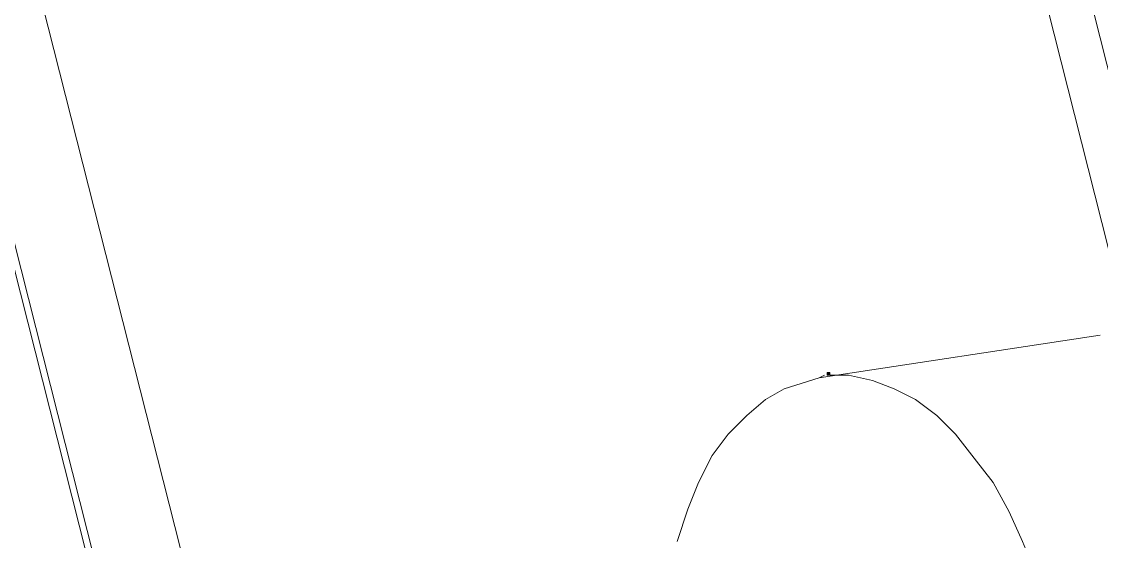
# Model space of a CAD drawing. Header units: inches. Extents: x 11 to 682, y 148 to 1119.
# Drawn here: x 604.44 to 628.65, y 339.48 to 351.12 of the extents above; entities that cross this region are included whole.
import ezdxf

# ---------------------------------------------------------------- set-up
doc = ezdxf.new("R2010")
doc.units = ezdxf.units.IN
doc.header["$MEASUREMENT"] = 0
doc.layers.add('图层 1', color=7, linetype='Continuous')

msp = doc.modelspace()

# ---------------------------------------------------------------- hatches: boundary and pattern name
at = {"layer": '图层 1', "true_color": 0xffffff}
h = msp.add_hatch(color=7, dxfattribs=at)
h.dxf.hatch_style = 2
h.paths.add_polyline_path([(622.5, 343.2), (622.56, 343.2), (622.56, 343.26), (622.5, 343.26)])

# ---------------------------------------------------------------- linework, layer by layer
at = {"layer": '图层 1', "color": 7, "lineweight": 18, "true_color": 0xffffff}
for points in [[(609.48, 426.3), (633.061, 333.24)], [(608.58, 425.88), (632.16, 332.82)], [(584.46, 423.84), (608.04, 330.72)], [(584.641, 423.72), (608.22, 330.6)], [(586.561, 423.72), (610.2, 330.66)], [(622.32, 343.14), (628.62, 344.1)], [(621.54, 342.9), (622.32, 343.14)], [(622.32, 343.14), (622.44, 343.2)], [(622.5, 343.2), (622.98, 343.2)], [(622.98, 343.2), (623.521, 343.08)], [(623.521, 343.08), (624, 342.9)], [(621.12, 342.66), (621.54, 342.9)], [(624, 342.9), (624.48, 342.66)], [(620.7, 342.3), (621.12, 342.66)], [(624.48, 342.66), (624.96, 342.3)], [(620.28, 341.88), (620.7, 342.3)], [(624.96, 342.3), (625.38, 341.88)], [(619.92, 341.4), (620.28, 341.88)], [(625.38, 341.88), (625.8, 341.34)], [(619.62, 340.8), (619.92, 341.4)], [(625.8, 341.34), (626.22, 340.8)], [(619.38, 340.2), (619.62, 340.8)], [(626.22, 340.8), (626.58, 340.14)], [(619.14, 339.48), (619.38, 340.2)], [(626.58, 340.14), (626.88, 339.48)], [(626.88, 339.48), (627.18, 338.76)]]:
    msp.add_lwpolyline(points, dxfattribs=at)
at = {"layer": '图层 1', "lineweight": 0}
msp.add_lwpolyline([(622.5, 343.2), (622.56, 343.2), (622.56, 343.26), (622.5, 343.26), (622.5, 343.2)], dxfattribs=at)

doc.saveas('drawing.dxf')
